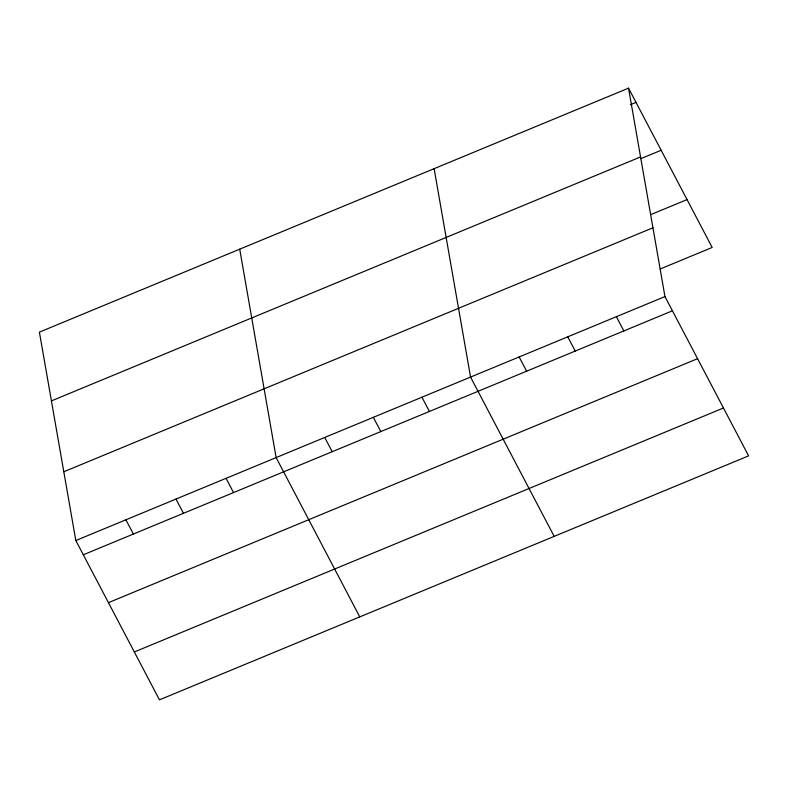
<?xml version="1.0" encoding="UTF-8"?>
<svg xmlns="http://www.w3.org/2000/svg" width="788" height="788" viewBox="0 0 788 788"><rect width="100%" height="100%" fill="white"/><g stroke="black" fill="none" stroke-linecap="round" stroke-linejoin="round"><path stroke-width="1.18" d="M628.538 88.157L39.4 332.132L75.825 540.538L159.462 699.842L748.6 455.868L664.964 296.574L628.538 88.157L712.175 247.462L660.177 268.994M630.361 104.735L636.014 102.401M51.417 400.905L640.555 156.93M640.802 158.693L661.142 150.262M650.868 214.563L687.038 199.591M63.808 471.766L652.947 227.791M75.825 540.538L664.964 296.574M83.301 554.782L672.44 310.807M108.439 602.653L697.577 358.678M134.334 651.971L723.463 407.997M616.364 316.697L623.84 330.93M567.764 336.821L575.23 351.064M519.154 356.954L526.63 371.187M554.181 536.382L470.554 377.078L434.119 168.671M421.944 397.211L429.421 411.444M373.345 417.335L380.821 431.578M324.745 437.468L332.211 451.701M359.771 616.886L276.135 457.592L239.71 249.185M226.058 478.326L233.534 492.569M175.98 499.07L183.456 513.303M125.903 519.804L133.379 534.037"/></g></svg>
